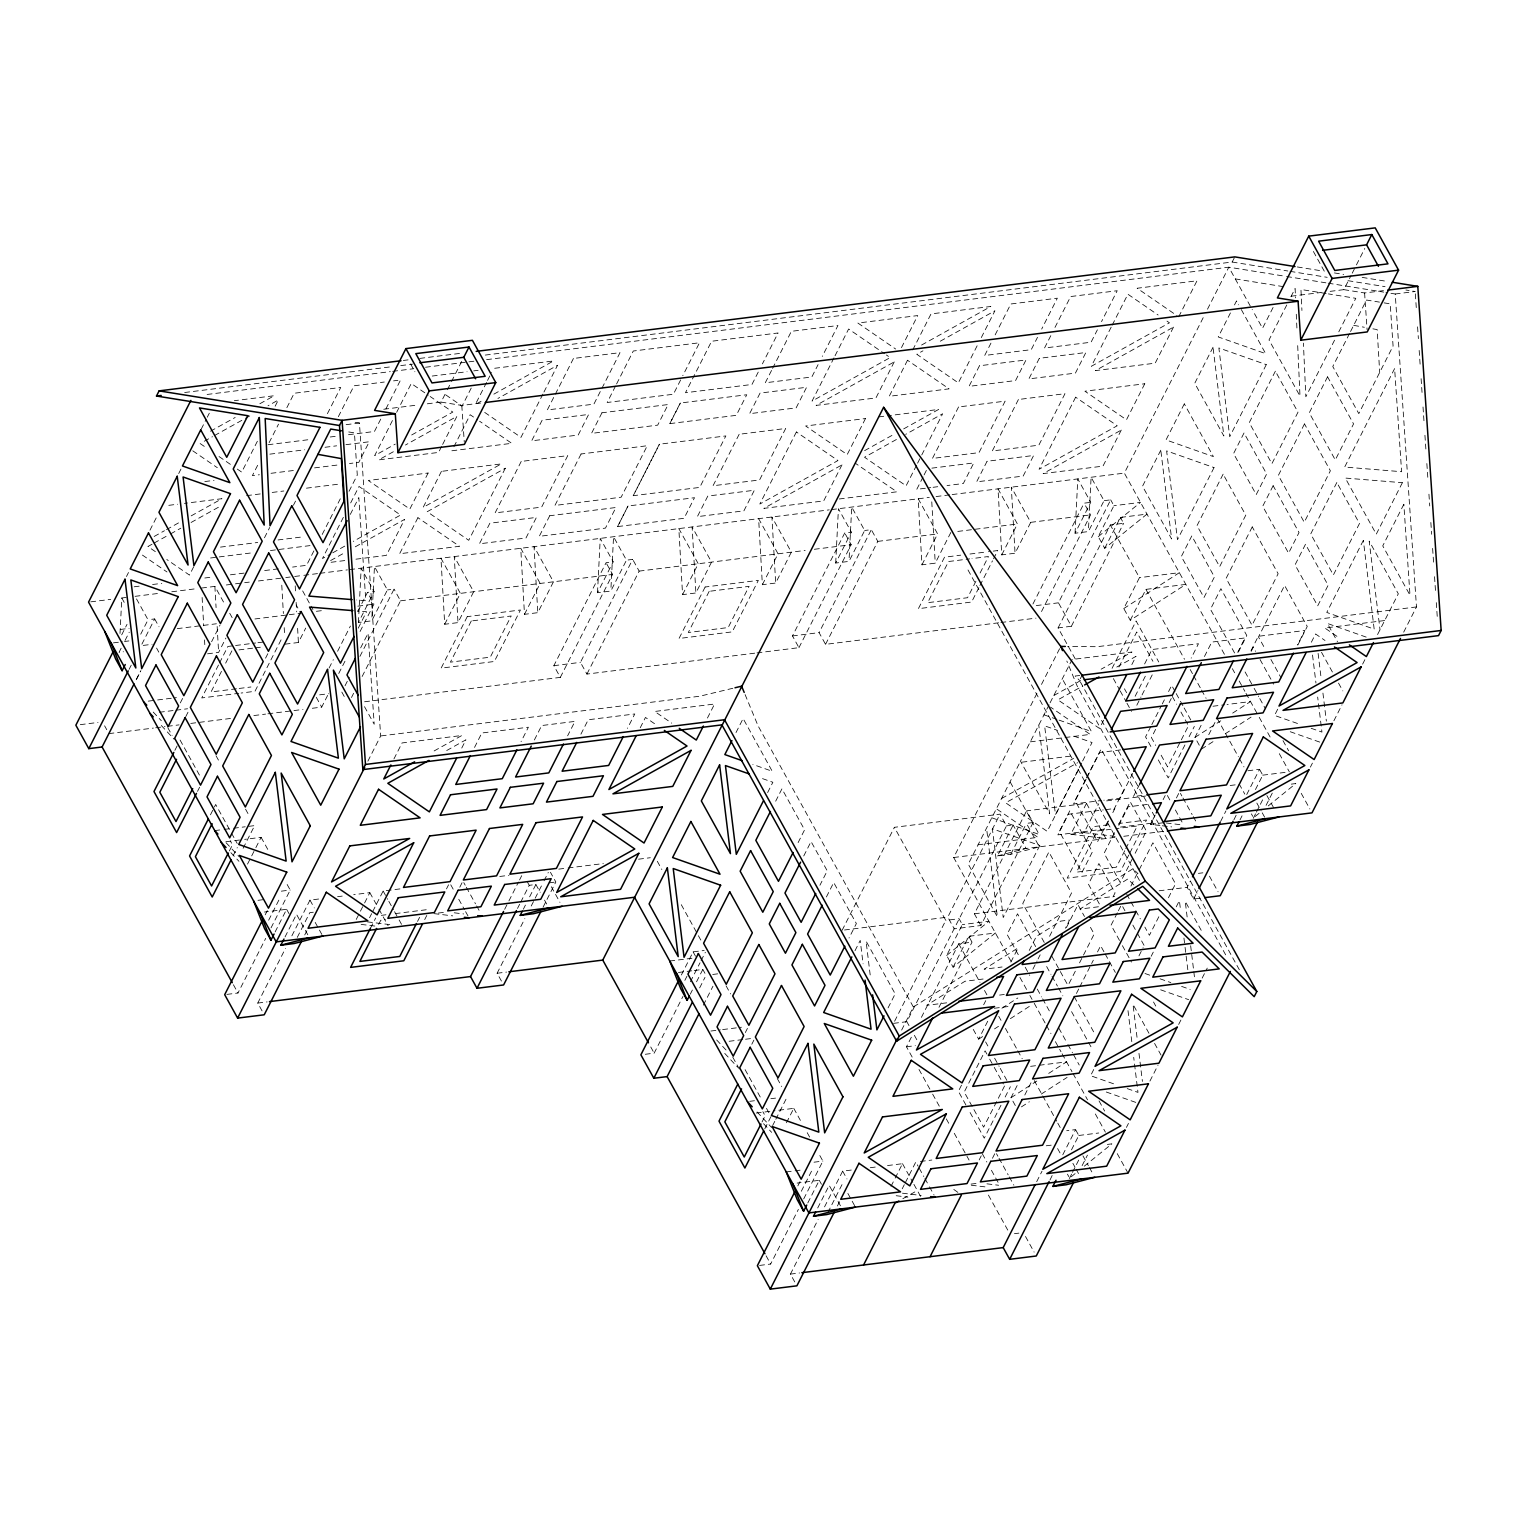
<?xml version="1.0" encoding="UTF-8"?>
<svg xmlns="http://www.w3.org/2000/svg" width="1517" height="1517" viewBox="0 0 1517 1517"><rect width="100%" height="100%" fill="white"/><g stroke="black" fill="none" stroke-linecap="round" stroke-linejoin="round"><path stroke-width="0.75" stroke-dasharray="5 3.75" d="M120.014 633.423L121.796 597.982L126.233 597.433M358.429 622.501L361.16 568.173L374.111 591.611L358.429 622.501L371.741 620.832L387.404 589.942L374.471 566.524L371.741 620.832M597.508 592.711L600.239 538.402L613.19 561.821L597.508 592.711L610.82 591.061L626.483 560.171L613.551 536.734L610.82 591.061M835.696 563.054L838.427 508.726L851.359 532.164L835.696 563.054L848.989 561.385L864.671 530.495L851.72 507.076L848.989 561.385M1075.06 533.226L1077.791 478.917L1090.742 502.336L1075.06 533.226L1088.372 531.576L1104.035 500.686L1091.102 477.248L1088.372 531.576M126.461 576.517L128.49 572.516M149.974 530.173L157.085 516.159M178.703 473.551L181.737 467.539M201.192 429.216L206.274 419.204M207.279 417.213L209.308 413.193M121.682 634.865L127.011 624.359M121.151 648.195L119.066 652.31L123.503 651.76M125.058 640.458L129.229 632.229M140.721 634.182L148.04 619.77L136.17 598.286M129.097 669.376L131.239 665.167M141.896 644.156L154.677 618.936L148.04 619.77M136.208 679.749L140.474 671.348M136.644 678.99L140.891 670.571M193.645 566.846L189.473 575.095L166.794 559.508M257.378 441.238L241.715 472.128L234.149 466.933M275.146 406.234L278.275 400.052L267.997 405.779M257.625 465.321L252.391 475.617L259.369 474.745M269.116 442.68L278.521 424.134M286.865 407.675L294.184 393.244L340.737 387.461L326.098 416.284M180.314 702.921L183.443 696.739M211.603 641.729L219.946 625.251M264.47 537.777L269.685 527.48M185.738 716.707L188.867 710.525M207.545 653.808L218.619 652.424L225.938 638.012M293.426 505.237L295.531 501.122M338.348 416.682L354.03 385.792L384.275 382.037M174.872 750.346L178.001 744.183M218.486 664.996L201.761 697.934L238.776 693.326M219.529 662.929L227.891 646.451L255.633 642.999M221.482 671.367L211.034 691.961L236.842 688.737M225.654 663.138L231.93 650.774M313.867 550.918L306.548 565.329L292.591 567.074M322.211 534.439L341.022 497.367M380.729 419.128L374.452 431.473L346.521 434.962M385.944 408.832L400.564 380.009L393.586 380.862M349.043 491.299L357.291 475.049L354.428 432.876L345.8 431.492M197.513 791.362L199.599 787.247M265.551 658.169L268.68 651.988M281.081 639.833L254.97 691.316L241.089 693.041M343.354 517.335L322.457 558.521L330.687 553.952M350.674 502.923L359.017 486.445L400.583 515.04L353.29 541.36M392.448 420.55L374.699 455.574L395.254 444.121M396.639 412.321L411.259 383.498L428.268 395.178M350.313 514.377L358.827 497.633L365.825 600.732L356.704 599.973M210.465 814.8L215.679 804.503L230.413 831.145M285.12 644.156L298.413 642.487L305.732 628.076M427.32 403.806L441.068 402.1L446.301 391.803M447.344 389.736L450.473 383.573M451.516 381.507L461.964 360.913M229.351 850.961L232.48 844.798L230.337 840.892M233.106 855.797L237.297 847.567M329.075 668.087L333.342 659.667M337.608 651.267L350.408 626.047M357.86 611.351L367.455 592.426L374.111 591.611M441.618 446.415L438.565 452.426L378.738 459.879L395.178 450.72M442.642 444.424L456.864 416.398L405.456 445.012M471.218 388.087L462.078 406.101L443.192 393.112M243.137 848.268L254.628 825.608L247.593 826.5M358.221 628.19L366.564 611.73L357.443 610.991M312.35 708.268L321.699 707.112L328.089 694.502M338.746 673.491L346.217 658.776M360.079 631.47L373.922 604.145L367.455 592.426M453.905 446.775L470.156 414.729L477.703 419.925M486.559 382.417L475.371 404.432L483.601 399.862M487.564 380.426L491.622 372.405M247.518 864.102L250.646 857.92M251.689 855.872L254.837 849.691M255.88 847.624L261.095 837.327L244.673 839.375M360.648 647.873L368.043 633.329L374.206 724.235L363.985 705.727M345.023 685.779L349.289 677.378M359.946 656.368L394.06 589.127L387.404 589.942M351.489 697.498L353.613 693.288M362.146 676.487L400.526 600.827L394.06 589.127M265.191 914.827L267.333 910.617M268.661 920.212L280.152 897.571M226.905 994.393L237.979 993.009L265.703 938.378M271.031 927.873L290.221 890.043L285.746 881.946M542.915 394.098L520.976 437.351L481.306 410.064M543.958 392.031L557.535 365.275L497.917 398.459M275.127 931.931L286.618 909.29L264.47 912.039M367.891 761.174L380.672 735.954L359.434 423.015L352.494 421.897M285.025 936.956L296.517 914.315L308.368 935.799M444.709 624.264L460.372 593.375L440.954 558.237L444.709 624.264L458.001 622.615L473.664 591.725L454.266 556.587L458.001 622.615M262.062 1010.891L257.757 1003.078L285.461 948.447M291.871 935.837L309.98 900.112L321.49 898.671M297.275 937.373L309.809 912.646L316.465 911.831M304.727 934.946L306.87 930.736M393.927 758.955L402.062 742.951L461.889 735.48L431.056 752.66M615.542 386.02L607.179 402.498L673.377 394.249L681.74 377.771M616.585 383.953L633.291 351.015L699.489 342.766L682.783 375.704M356.248 919.435L359.377 913.253M360.42 911.186L363.568 905.004M364.611 902.956L369.826 892.66L353.726 894.67M369.541 917.766L371.646 913.651M372.689 911.584L383.137 891.01L401.474 888.715M524.484 614.328L540.166 583.438L520.748 548.301L524.484 614.328L537.795 612.678L553.458 581.788L534.041 546.632L537.795 612.678M370.451 928.271L375.685 917.975M461.756 748.052L465.928 739.803L445.372 751.256M378.662 924.346L380.767 920.231L385.451 919.643M474.537 747.426L481.837 732.995L528.39 727.212L521.071 741.623M617.571 526.589L628.019 505.995L694.521 497.709L684.072 518.302L617.571 526.589L628.057 505.995M633.234 495.699L659.364 444.216L725.847 435.929L699.735 487.412L633.234 495.699L659.478 444.197M669.812 423.622L680.261 403.029L746.743 394.761L736.295 415.336L669.812 423.622L680.45 403.01M417.516 921.445L419.602 917.33M424.684 919.586L426.789 915.472M364.611 701.764L560.323 677.378L553.857 665.679L606.079 562.712L613.19 561.821M446.491 888.905L448.577 884.771M560.323 677.378L612.565 574.431L606.079 562.712M534.382 739.955L541.683 725.543L574.943 721.409L567.623 735.821M459.784 887.236L462.913 881.055L465.207 885.188M754.689 653.182L586.927 674.079L580.442 662.36L632.684 559.394L626.483 560.171M586.927 674.079L639.15 571.113L632.684 559.394M758.235 372.101L751.977 384.465L685.475 392.732L711.606 341.249L778.088 332.981L762.425 363.871M580.916 734.171L588.236 719.76L634.77 713.957L627.469 728.369M771.546 370.451L765.27 382.796L811.823 376.993L818.08 364.649M772.589 368.384L791.381 331.313L837.934 325.529L822.271 356.4M504.649 909.328L507.835 903.032M508.916 900.927L518.492 882.022M519.572 879.917L521.696 875.707M517.506 908.436L519.648 904.227M520.71 902.141L529.243 885.321L526.001 879.462M682.574 594.645L698.256 563.755L678.839 528.599L682.574 594.645L695.886 592.976L711.549 562.086L692.131 526.949L695.886 592.976M523.346 909.214L525.432 905.08M529.623 896.85L535.88 884.487L529.243 885.321M501.444 981.063L497.121 973.25L524.844 918.619M531.234 906.009L542.972 882.894M544.034 880.808L548.301 872.389M543.048 907.223L555.829 882.003L550.443 872.256M640.25 727.743L645.465 717.446L654.908 723.95M833.99 357.841L812.05 401.095L890.176 357.595L886.402 354.997M835.033 355.774L848.629 329.018L884.506 353.689M762.368 584.709L778.05 553.819L758.633 518.662L762.368 584.709L775.68 583.04L791.343 552.15L771.925 517.013L775.68 583.04M707.453 718.034L714.564 704.021L654.718 711.473L671.728 723.154M901.477 347.621L917.728 315.574L857.882 323.045L895.656 349.024M912.741 349.953L931.021 313.924L990.866 306.472L920.971 345.383M736.01 732.559L743.121 718.546L772.229 771.262L752.849 764.435M757.002 652.879L798.947 647.664L792.481 635.945L844.722 532.979L851.359 532.164M798.947 647.664L851.189 544.698L844.722 532.979M998.584 622.804L825.551 644.346L819.085 632.627L871.308 529.68L864.671 530.495M825.551 644.346L877.793 541.379L871.308 529.68M916.552 465.226L906.104 485.819L864.538 457.243L897.438 438.925M917.595 463.178L920.724 456.996M921.767 454.929L942.664 413.762L905.668 434.355M977.138 345.8L958.346 382.872L916.78 354.276L922.943 350.844M981.328 337.551L994.905 310.795L937.335 342.842M923.057 476.964L916.78 489.327L930.755 487.583M924.1 474.897L927.228 468.734M990.961 343.107L984.704 355.471L1031.238 349.668L1037.514 337.305M995.152 334.878L1010.815 303.988L1057.349 298.185L1041.686 329.075M767.64 792.557L772.855 782.26L759.922 777.709M681.38 974.976L693.117 951.861L704.191 950.476M684.85 980.361L686.954 976.246M775.68 801.185L781.938 788.84L804.598 829.837L797.278 844.248M645.313 1054.277L654.168 1053.158L682.953 996.422M690.425 981.727L700.02 962.802M701.082 960.716L705.348 952.297M690.292 994.147L692.378 990.032M696.55 981.783L702.826 969.439L693.952 970.539M699.659 987.889L704.988 977.384M921.957 564.817L937.62 533.927L918.221 498.79L921.957 564.817L935.249 563.167L950.931 532.277M703.357 1005.145L712.952 986.24M1050.807 335.655L1044.53 348.019L1091.083 342.216L1097.36 329.853M1054.979 327.425L1070.661 296.536L1117.195 290.733L1101.532 321.623M803.745 855.967L811.064 841.556L827.239 870.834L819.92 885.264M745.34 1032.527L747.426 1028.412M975.905 581.258L967.562 597.717L927.664 602.685L948.561 561.518L969.666 558.882M980.096 573.009L988.458 556.53L972.018 558.578M978.901 587.629L971.601 602.04L918.392 608.677L944.522 557.194L960.697 555.165M979.944 585.562L992.478 560.854M993.54 558.806L997.712 550.557L988.458 551.714M1111.165 327.179L1091.33 366.299L1169.455 322.818L1165.663 320.201M1112.226 325.112L1127.889 294.222L1158.116 315.005M751.806 1044.246L753.892 1040.131M826.405 896.964L833.705 882.553L856.365 923.569L849.046 937.98M1001.751 554.881L1017.414 523.991L998.015 488.853L1001.751 554.881L1015.044 553.231L1030.726 522.341L1011.308 487.185L1015.044 553.231M842.144 930.281L894.385 827.315L1000.025 814.155L1006.492 825.874L906.844 1021.699L909.005 1025.606M762.027 1121.992L765.156 1115.829L762.88 1111.696M764.739 1128.895L770.996 1116.531M855 950.723L860.215 940.426L863.078 963.788M1032.925 604.031L1084.086 503.17L1090.742 502.336M1178.709 316.825L1196.989 280.797L1137.143 288.249L1176.813 315.536M772.665 1125.481L774.77 1121.366M775.813 1119.299L787.304 1096.639M1041.515 611.541L1090.552 514.889L1084.086 503.17M786.451 1122.77L793.77 1108.358L777.349 1110.406M1075.231 658.909L1058.089 627.905L1071.4 626.256L1058.449 602.818L1110.691 499.852L1104.035 500.686M1224.409 654.282L1124.344 473.114L1203.228 317.622M1207.494 309.203L1228.808 267.182L1284.292 276.113M485.307 355.073L1232.183 262.024L1234.8 256.885M1104.717 548.32L1120.399 517.43L1146.985 514.111L1104.717 548.32L1098.251 536.601L1113.914 505.711L1110.691 499.852M1058.089 627.905L1110.33 524.939L1123.623 523.289L1120.399 517.43M1011.005 961.266L953.681 857.503L1037.211 692.852M1041.496 684.414L1060.762 646.413M1071.4 626.256L1123.623 523.289M1230.439 312.919L1218.246 336.945L1265.652 353.632L1239.768 306.775M1234.497 304.917L1236.526 300.916L1238.687 304.822M797.866 1185.858L799.99 1181.648M888.071 1007.876L895.182 993.863L866.074 941.128L870.625 978.503M801.336 1191.243L812.828 1168.602M1049.081 704.817L1020.486 761.155L1049.612 813.87L1038.766 725.126M1050.086 702.807L1072.14 659.478L1131.985 652.026L1101.152 669.187M759.581 1265.425L770.655 1264.04L798.378 1209.409M803.707 1198.904L822.897 1161.093L818.403 1152.977M894.613 1021.244L945.793 920.383L894.385 827.315M1086.456 803.384L1070.793 834.274L1105.874 838.541L1086.456 803.384L1026.611 810.837L1033.096 822.555L980.854 925.522L954.25 928.84L947.784 917.121L1000.025 814.155M807.803 1202.962L819.294 1180.321L797.127 1183.07M901.629 1030.1L913.348 1006.985L1133.009 868.71L1137.978 873.64M1239.351 969.78L1079.478 680.337L1082.095 675.198M1273.085 307.477L1262.542 328.26L1253.459 311.8M817.701 1207.987L829.192 1185.346L842.125 1208.784M953.112 967.201L968.794 936.311L995.38 932.993L953.112 967.201L946.646 955.482L962.328 924.593L959.085 918.733L945.793 920.383M1033.096 822.555L1026.44 823.39L1039.392 846.827L1010.777 854.28L997.465 855.929L1013.147 825.039L1006.492 825.874M1130.26 620.263L1145.923 589.373L1185.82 584.405L1130.26 620.263L1123.775 608.545L1139.457 577.655L1110.33 524.939M794.737 1281.922L790.433 1274.109L818.137 1219.478M824.546 1206.868L842.656 1171.143L854.166 1169.702M912.172 1057.084L906.483 1046.787L911.831 1036.282M921.407 1017.357L958.725 943.821L972.018 942.152L968.794 936.311M980.854 925.522L974.388 913.803L1026.611 810.837M1286.757 304.993L1269.008 339.979L1299.993 396.051L1297.547 342.292M1290.929 296.763L1295.12 288.533L1295.537 297.882M827.865 1212.519L842.485 1183.696M1010.777 854.28L1026.44 823.39M837.403 1205.977L839.546 1201.767M938.985 1007.307L972.018 942.152M1112.075 668.333L1136.1 620.984L1158.741 661.981M1118.958 666.987L1136.726 631.982L1152.901 661.279M1081.583 763.108L1055.453 814.591L1044.625 725.828L1057.558 730.379M1082.626 761.041L1092.031 742.515L1070.471 734.93M1078.568 769.593L1047.223 831.373L1005.657 802.796L1077.62 762.729M1103.636 720.177L1099.446 728.407L1057.899 699.83L1082.569 686.101M1131.834 664.579L1136.024 656.349L1115.469 667.783M1085.432 779.966L1074.984 800.559L1097.644 841.556L1108.093 820.962M1086.475 777.899L1101.114 749.076L1123.756 790.073L1112.264 812.733M1086.115 779.264L1073.581 803.972L1101.494 800.502M1087.158 777.216L1099.692 752.489L1120.646 749.891M1144.614 663.953L1151.934 649.541L1198.468 643.739L1191.167 658.15M1135.133 696.284L1145.582 675.691M1330.125 291.359L1343.872 289.652L1351.192 275.222M1352.235 273.174L1355.364 266.992M1356.426 264.925L1364.769 248.466M891.01 1186.332L894.139 1180.169M895.182 1178.102L902.501 1163.691L886.383 1165.701M983.661 1004.766L985.766 1000.651M1136.802 705.234L1140.993 696.986M1142.036 694.938L1152.484 674.344M1010.872 962.1L1018.078 947.916L984.116 969.23L1002.073 966.993M902.217 1188.797L904.303 1184.682M905.365 1182.615L915.794 1162.041L918.088 1166.175M973.25 1029.379L978.655 1039.145L988.041 1020.6M1070.793 834.274L1084.086 832.624L1098.725 803.801M1334.543 340.206L1305.834 396.771L1303.406 343.126M1338.79 331.825L1355.8 298.318L1328.38 293.9M1029.228 950.457L1036.358 936.425L1060.743 921.103L1069.599 920.004L1065.427 928.252M961.513 1085.148L958.384 1091.33L967.372 1107.638M1349.504 333.569L1332.779 366.526L1358.796 413.61L1393.08 346.028L1390.217 303.855L1381.608 302.471M1350.547 331.521L1366.514 300.044L1379.446 302.111M1150.796 726.605L1145.563 736.902L1152.37 749.189M1151.839 724.538L1161.245 706.012M1162.287 703.945L1164.373 699.83M1168.564 691.581L1171.693 685.419L1175.087 691.562M1032.868 969.23L1037.04 961.001M1038.083 958.934L1040.169 954.819M1049.574 936.292L1071.514 893.039L1048.873 852.042L1022.761 903.525L1045.403 944.522M1108.624 820.83L1104.452 829.078L1057.899 834.862L1068.347 814.269L1103.257 809.926M1112.814 812.6L1114.9 808.485L1105.59 809.642M1132.649 773.461L1120.115 798.189L1103.826 800.217M1155.594 729.374L1151.422 737.603L1155.726 745.416M1169.171 702.599L1171.276 698.484M1066.508 927.418L1077.999 904.758L1084.465 916.477M1114.559 832.681L1104.111 853.275L1120.286 882.572L1132.82 857.863M1118.731 824.452L1130.222 801.791L1146.397 831.088L1133.863 855.797M1118.787 825.362L1128.193 806.816L1148.141 804.332M1139.684 784.175L1133.427 796.52L1144.501 795.136M1204.46 656.501L1211.78 642.089L1245.021 637.936L1237.701 652.348M1004.538 1086.001L983.642 1127.188L964.224 1092.05L985.121 1050.864L988.553 1057.065M1124.742 850.715L1116.398 867.174L1076.501 872.161L1097.398 830.975L1113.819 828.927M1125.785 848.648L1137.276 826.007L1116.171 828.623M1000.973 1105.248L984.268 1138.186L968.51 1109.667M1005.164 1097.019L1010.379 1086.722M1128.781 855.038L1120.418 871.498L1067.228 878.134L1093.359 826.651L1109.534 824.622M1129.824 852.971L1146.549 820.014L1118.787 823.484M1184.929 744.942L1168.223 777.899L1156.902 757.4M1189.119 736.712L1194.334 726.415M979.167 1159.936L981.252 1155.802M1015.309 1105.533L1011.005 1097.72L1017.262 1085.357M1069.087 983.471L1075.363 971.108M1079.535 962.878L1094.174 934.055L1088.77 924.289M1112.966 896.983L1115.071 892.868L1098.877 863.571L1088.429 884.164L1100.299 905.649M1155.177 815.027L1150.986 823.276L1119.963 827.144M1159.936 825.476L1150.588 824.338L1154.759 816.108M1163.122 799.63L1165.208 795.515M1199.283 745.226L1194.96 737.414L1201.236 725.069M1238.422 652.007L1246.784 635.528L1220.901 588.672L1210.452 609.265L1236.336 656.121M992.459 1158.267L995.588 1152.086L997.883 1156.219M1024.79 1095.027L1032.091 1080.597M1078.701 989.008L1074.529 997.238L1094.914 1034.158M1079.744 986.941L1093.321 960.185M1097.512 951.936L1100.64 945.755L1104.035 951.918M1117.346 912.817L1111.089 925.18L1121.272 943.631M1118.408 910.75L1121.537 904.587M1130.942 886.042L1138.243 871.63M1139.286 869.563L1152.882 842.807L1175.523 883.804L1168.204 898.216M1176.415 797.98L1179.543 791.798L1181.838 795.932M1251.013 650.698L1258.314 636.287L1304.867 630.484L1297.547 644.896M1208.746 734.721L1216.065 720.31M1251.165 651.362L1253.251 647.247L1255.526 651.343M1138.964 955.881L1143.135 947.651M1158.817 916.761L1149.412 935.287L1144.88 927.096M1297.85 645.009L1307.256 626.464L1284.596 585.467L1258.484 636.95L1265.273 649.257M1036.68 1181.705L1042.008 1171.2M1093.719 1069.523L1090.59 1075.705L1116.436 1084.807M1151.175 956.279L1153.261 952.145M1176.244 906.844L1179.392 900.662L1180.529 910.01M1200.288 898.197L1193.632 899.012L1187.166 887.312L1190.352 880.998M1220.635 821.399L1225.964 810.893M1311.371 642.222L1315.542 633.973L1325.005 640.477M1277.674 709.235L1274.545 715.417L1300.391 724.5M1049.973 1180.036L1052.305 1175.258M1062.772 1154.816L1075.572 1129.615L1066.698 1130.715M1193.632 899.012L1197.899 890.612M1233.928 819.749L1236.279 814.97M1246.727 794.529L1259.527 769.309L1246.216 770.977M1071.476 1149.886L1078.796 1135.474L1075.572 1129.615M1239.977 819.938L1242.063 815.824M1255.45 789.58L1262.751 775.168L1259.527 769.309M1069.314 1178.576L1071.685 1173.949M1072.462 1172.394L1079.763 1157.983M1253.27 818.289L1255.64 813.662M1256.417 812.107L1263.718 797.695M1082.114 1165.644L1087.442 1155.139M1266.069 805.356L1272.46 792.746M1126.429 1127.415L1128.458 1123.414M1149.924 1081.09L1158.059 1065.067M1178.652 1024.449L1181.705 1018.457M1202.166 978.124L1207.248 968.111M1310.385 767.128L1312.414 763.127M1333.879 720.784L1342.014 704.779M1362.607 664.162L1365.66 658.15M1377.55 634.561L1398.314 593.811L1369.187 541.076L1380.034 629.839M1403.68 632.153L1416.48 606.933L1395.223 293.995L1385.988 292.497M1098.251 536.601L1140.519 502.392L1113.914 505.711M946.646 955.482L988.913 921.274L962.328 924.593M1259.072 813.321L1253.554 817.777L1251.392 813.87M1268.269 805.887L1295.821 783.568L1289.185 784.403M1075.117 1173.608L1069.599 1178.064L1067.437 1174.158M1084.295 1166.175L1111.866 1143.875L1105.21 1144.69M1123.775 608.545L1179.354 572.686L1139.457 577.655M1194.96 737.414L1220.768 720.784M1232.676 713.085L1250.52 701.556L1227.063 704.495M1201.426 749.133L1213.335 741.453M1225.243 733.773L1251.051 717.124M1001.941 1008.217L1017.812 997.977M978.655 1039.145L982.618 1036.585M994.526 1028.905L998.489 1026.326M1010.398 1018.647L1032.224 1004.557M1011.005 1097.72L1036.794 1081.071M1048.702 1073.391L1066.565 1061.862L1026.668 1066.83M1021.434 1106.879L1029.379 1101.759M1041.288 1094.06L1067.096 1077.411M902.862 1198.714L916.761 1190.845M210.503 431.207L235.173 417.478M259.843 403.75L274.236 395.728L234.339 400.697M204.264 441.257L212.475 436.687M214.542 435.531L243.327 419.507M245.375 418.37L251.538 414.937M154.146 536.468L164.424 530.741M166.491 529.604L180.883 521.583M191.161 515.875L221.994 498.695L184.448 503.379M152.022 544.224L147.907 546.518L155.474 551.714M154.07 543.067L168.463 535.065M170.53 533.927L180.807 528.2M191.085 522.474L219.87 506.45M411.695 434.962L452.825 412.074L430.145 396.487M493.878 394.136L553.496 360.951L493.67 368.403M332.735 552.814L345.08 545.93M330.611 560.55L345.004 552.548M355.281 546.822L404.622 519.364L386.342 555.393L354.106 559.413M864.614 450.644L893.399 434.62M903.677 428.894L938.625 409.438L887.654 415.791M1053.86 695.507L1080.578 680.64M1001.618 798.473L1073.581 758.424M997.465 855.929L1026.08 848.477L1013.147 825.039M732.806 688.282L699.849 696.208L380.672 735.954M403.37 360.458L408.073 359.87M419.811 358.41L459.746 353.423M184.676 392.505L391.367 366.773M400.753 365.597L412.51 364.137M207.108 394.458L390.305 371.627M392.656 371.343L413.8 368.707M425.537 367.247L474.859 361.103M486.616 359.643L1228.808 267.182L1252.321 309.752M432.25 376.045L467.065 371.722M473.721 370.888L478.139 370.338M383.744 409.249L418.142 404.963M1291.138 296.213L1320.947 292.497M441.068 402.1L461.794 405.437L480.586 403.086M1343.872 289.652L1364.598 292.971L1385.419 290.392M346.141 424.665L359.434 423.015M1395.223 293.995L1415.171 291.511L1405.918 290.012M268.073 444.728L309.961 439.513M330.232 436.991L337.21 436.119M269.817 454.152L304.727 449.809M325.017 447.287L336.641 445.827M345.952 444.671L369.238 441.769L358.789 462.363L349.479 463.538M204.833 481.553L214.03 480.396M271.012 473.304L296.611 470.118M314.569 467.881L340.168 464.695M451.876 450.777L511.722 443.324L479.6 421.233M168.804 505.332L177.679 504.213M246.607 495.642L260.564 493.897M272.207 492.437L283.831 490.996M306.453 488.171L339.031 484.113M878.779 416.891L885.435 416.056M220.477 547.106L257.719 542.479M278.009 539.957L303.609 536.771M210.598 557.991L252.505 552.776M270.443 550.538L310.018 545.608M931.893 468.146L973.781 462.932L963.333 483.525L947.044 485.554M134.179 586.795L141.081 585.941M152.591 584.5L161.788 583.362M204.814 577.996L211.792 577.143M230.413 574.81L246.702 572.781M264.66 570.544L278.616 568.818M331.104 562.276L344.909 560.55M839.299 498.979L896.85 491.811L855.285 463.216M933.088 487.298L937.734 486.71M90.755 601.851L110.703 599.367M135.089 596.333L158.015 593.469M171.781 591.763L197.001 588.615M201.59 588.046L214.883 586.396L225.161 604.999M226.355 584.974L233.22 584.102M235.514 583.817L242.398 582.964M244.692 582.68L249.281 582.111M258.44 580.973L281.385 578.11M285.803 577.56L290.24 577.01M294.677 576.46L301.561 575.607M303.836 575.322L317.603 573.597M319.897 573.312L347.412 569.88M349.706 569.596L829.249 509.864M831.544 509.579L929.295 497.405M936.103 496.552L949.851 494.845M952.145 494.561L1124.344 473.114M120.241 629.479L129.097 628.379M177.261 628.645L216.4 623.771M254.932 618.974L287.035 614.973M289.33 614.688L300.783 613.266L296.213 604.999M316.389 611.313L323.292 610.46M357.822 606.155L373.922 604.145M400.526 600.827L612.565 574.431M639.15 571.113L805.148 550.443M814.364 549.287L851.189 544.698M877.793 541.379L937.62 533.927M957.796 531.424L1017.414 523.991M1030.726 522.341L1090.552 514.889M113.415 642.867L122.27 641.748M124.489 641.482L128.926 640.933M143.243 645.408L152.117 644.308M257.947 642.715L264.887 641.843M969.951 554.027L986.145 551.998M238.965 649.902L253.036 648.138M255.387 647.854L262.441 646.982M239.193 688.453L250.931 686.992M148.249 701.138L155.284 700.247M157.635 699.963L176.408 697.63M159.418 712.269L173.488 710.506M175.839 710.221L187.577 708.761M80.287 724.652L98.017 722.452M319.651 694.843L328.525 693.743M553.857 665.679L580.442 662.36M792.481 635.945L819.085 632.627M1036.282 605.586L1058.449 602.818M108.921 733.621L153.35 728.084M155.682 727.8L165.031 726.624M167.382 726.34L179.063 724.879M190.763 723.419L230.508 718.47M253.889 715.55L265.57 714.109M267.921 713.805L302.983 709.444M1000.917 622.501L1035.978 618.14M1416.48 606.933L1097.303 646.697L1067.627 646.47M1384.661 620.548L1324.815 628L1339.928 638.392M1079.782 675.482L1075.155 676.051L1079.478 680.337M214.731 830.595L221.766 829.704M224.118 829.42L231.153 828.547M233.504 828.244L245.242 826.784M1212.974 706.239L1224.712 704.779M225.9 841.726L242.322 839.678M1030.346 741.851L1090.192 734.399L1050.523 707.112M1070.357 756.149L1019.898 762.444L968.263 864.121L997.371 916.837L986.543 828.073M281.347 891.162L290.221 890.043M257.985 900.321L264.641 899.505M1262.751 775.168L1287.137 772.134M337.608 896.68L342.216 896.092M499.757 876.466L508.953 875.328M558.749 869.127L565.803 868.255M568.135 867.952L603.349 863.571M638.581 859.191L650.319 857.712M1106.633 800.881L1145.619 796.027M1230.192 785.484L1239.389 784.346L1244.793 794.112M549.192 882.837L555.829 882.003M381.355 915.339L385.963 914.77M395.216 913.613L429.918 909.29M978.105 844.798L1037.95 837.346L996.404 808.77M438.394 913.063L445.031 912.229M1150.588 824.338L1163.88 822.688M953.681 857.503L1116.967 837.156M1123.756 836.303L1165.037 831.164M1198.411 873.375L1202.848 872.825M257.757 1003.078L267.106 1001.903M497.121 973.25L506.526 972.094M844.495 929.997L947.784 917.121M974.388 913.803L1114.673 896.338M1159.102 890.801L1187.166 887.312M1098.46 906.768L1079.895 909.081L1127.776 879.007L1134.488 885.587M669.755 961.038L691.923 958.27M678.44 972.473L691.733 970.804M712.706 974.464L719.361 973.63M983.13 979.015L964.964 981.271L926.64 1005.335L947.291 1002.756M710.923 1031.029L720.31 1029.853M722.661 1029.569L741.434 1027.237M999.589 995.076L1004.273 994.488M729.127 1041.288L743.216 1039.524M745.549 1039.24L752.603 1038.368M994.318 1008.255L1010.739 1006.207M893.551 1023.349L906.844 1021.699M906.483 1046.787L915.358 1045.668M749.758 1101.323L754.442 1100.735M770.864 1098.687L775.566 1098.118M756.225 1113.042L774.997 1110.709M814.022 1162.193L822.897 1161.093M786.223 1171.92L792.879 1171.086M795.098 1170.802L801.753 1169.986M1078.796 1135.474L1098.744 1132.99M870.284 1167.711L877.186 1166.838M920.383 1161.453L931.855 1160.031M1046.237 1145.79L1053.139 1144.918M971.051 1184.094L977.707 1183.26M1014.456 1233.681L1018.893 1233.131M790.433 1274.109L799.573 1272.972M1166.213 822.972L1182.596 824.964M1162.269 825.76L1171.636 826.898M1084.086 832.624L1116.834 836.607M454.266 912.798L463.614 913.936M433.957 913.613L452.673 915.87M367.455 921.881L393.187 925.01M361.179 924.403L375.211 926.11M986.941 1183.829L998.641 1185.251M971.297 1185.213L987.681 1187.185M902.463 1193.196L921.179 1195.472M896.187 1195.718L907.887 1197.141M1297.338 266.954L1322.824 271.05M1334.41 272.927L1343.664 274.425M1362.19 277.402L1387.676 281.498M1232.183 262.024L1287.781 270.993M1290.095 271.353L1327.166 277.327M1348.006 280.683L1385.059 286.656M1286.606 276.492L1325.896 282.826M1328.209 283.186L1383.675 292.117M1235.293 278.9L1283.629 286.694M1326.105 293.521L1300.96 289.482L1301.927 310.473M1353.676 325.34L1364.352 327.274M1372.904 328.829L1377.171 329.587L1379.693 372.442M1366.191 637.102L1327.394 623.449L1337.482 641.71M1311.162 728.293L1321.952 732.085L1317.666 697.062M1290.246 731.725L1320.416 742.344M1043.999 714.829L1056.932 719.361M1059.075 720.12L1091.406 731.497L1062.279 678.782M991.758 817.777L1039.164 834.464L1010.038 781.748M1144.975 973.497L1151.441 975.772M1160.05 978.806L1170.821 982.599M1181.61 986.391L1190.219 989.425M1160.676 989.824L1188.683 999.665M1127.207 1088.599L1137.978 1092.392L1133.711 1057.349M1106.291 1092.012L1136.461 1102.631M200.149 443.552L205.819 447.439M219.036 456.541L232.253 465.643M192.773 450.814L217.329 467.71M142.427 555.089L166.984 571.966M953.795 1189.442L959.502 1193.557M716.65 1039.96L726.34 1050.333M724.747 1053.405L737.66 1067.228M757.097 1111.98L771.622 1127.529M763.563 1123.699L771.641 1132.346M153.236 712.08L161.314 720.727M161.333 725.524L174.246 739.348M226.033 842.675L238.965 856.498M230.887 852.668L238.965 861.315M1313.4 251.481L1325.251 272.946M1321.516 652.31L1332.95 672.998M1338.525 683.105L1342.829 690.899M1270.943 659.497L1281.125 677.947M1260.058 659.554L1273.635 684.148M1245.078 671.936L1253.004 686.291M1254.142 688.339L1258.655 696.55M1259.793 698.597L1265.462 708.837M1283.003 740.618L1288.597 750.744M1232.373 668.675L1234.629 672.789M1239.18 681.019L1244.85 691.297M1245.988 693.345L1257.005 713.274M1259.224 717.313L1271.511 739.538M1279.305 753.684L1289.355 771.85M1301.226 793.334L1309.854 808.959M1266.885 795.534L1274.451 809.187M1145.923 589.373L1184.512 659.269M1190.2 669.547L1192.476 673.643M1193.595 675.71L1200.421 688.035M1201.559 690.083L1206.091 698.313M1217.108 718.243L1238.384 756.774M1239.503 758.803L1243.978 766.919M1256.834 803.043L1261.139 810.855M1262.22 812.809L1265.462 818.668M1176.225 693.61L1183.013 705.917M1184.151 707.965L1192.078 722.32M1172.319 696.417L1176.623 704.229M1180.947 712.042L1184.17 717.901M1185.251 719.854L1188.494 725.714L1167.597 766.9L1160.05 753.228M1124.457 688.794L1126.619 692.7M1182.976 797.999L1192.115 814.534M1193.253 816.601L1196.685 822.802M1113.383 678.611L1119.034 688.851M1120.172 690.918L1125.842 701.157M1126.96 703.205L1131.492 711.416M1167.388 795.515L1170.821 801.716M1175.391 809.983L1183.374 824.471M1209.447 876.181L1218.075 891.806M1225.66 954.838L1077.203 686.063L1066.83 661.033M1201.217 930.319L1185.232 901.382L1187.223 917.728M967.998 569.956L1139.476 880.429M1126.752 894.29L1134.678 908.626M1135.816 910.693L1140.348 918.885M1122.675 906.635L1124.931 910.731M1132.858 925.086L1136.252 931.229M1137.39 933.277L1144.178 945.584M1122.409 945.679L1131.473 962.081M1153.527 1001.997L1155.764 1006.055M1105.172 953.965L1115.355 972.416M1148.976 1033.286L1132.99 1004.349L1137.276 1039.373M1154.57 1043.393L1161.036 1055.111M1051.869 956.241L1066.963 983.585M1035.656 946.627L1017.528 913.822L1007.079 934.415L1019.538 956.962M1046.654 966.538L1050.959 974.35M1052.039 976.303L1057.425 986.069M1058.506 988.022L1062.829 995.835M1071.571 1011.649L1087.424 1040.34M1088.542 1042.388L1091.956 1048.55M1025.208 967.22L1029.74 975.412M1037.287 989.084L1041.591 996.897M1042.672 998.85L1050.219 1012.522M1058.847 1028.128L1066.773 1042.482M1067.911 1044.53L1072.443 1052.741M1073.581 1054.789L1079.232 1065.029M1099.048 1100.906L1104.641 1111.051M1019.936 977.422L1027.749 991.568M1029.891 995.474L1032.053 999.381M1034.215 1003.287L1045.365 1023.482M1046.483 1025.511L1050.959 1033.589M1055.415 1041.667L1060.99 1051.755M1062.109 1053.784L1071.969 1071.628M1073.031 1073.581L1087.537 1099.844M1095.35 1113.971L1105.4 1132.156M1117.252 1153.641L1128.041 1173.153M1082.929 1155.821L1088.334 1165.587M1089.415 1167.54L1092.638 1173.399M958.725 943.821L980.001 982.352M984.495 990.449L987.851 996.536M998.774 1016.333L1001.011 1020.372M1005.468 1028.45L1016.637 1048.645M1017.755 1050.674L1022.211 1058.752M1034.272 1080.578L1056.666 1121.12M1057.785 1123.149L1062.26 1131.265M1072.879 1163.33L1075.022 1167.237M1076.103 1169.19L1079.346 1175.049M1057.596 1148.54L1060.838 1154.399M985.614 1041.895L987.87 1045.972M994.621 1058.183L999.134 1066.337M1000.253 1068.385L1008.122 1082.645M989.691 1059.131L993.104 1065.332M994.261 1067.399L1003.382 1083.934M999.02 1158.286L1008.16 1174.841M1009.298 1176.908L1013.868 1185.175M913.348 1006.985L758.045 725.809L745.075 694.521M982.295 1153.754L986.865 1162.022M991.435 1170.29L999.419 1184.758M914.391 1035.352L917.633 1041.212M1025.492 1236.469L1034.12 1252.094M918.999 1069.447L931.514 1092.088M932.652 1094.155L939.478 1106.519M946.305 1118.882L949.718 1125.064M954.269 1133.294L969.06 1160.069M988.42 1195.093L1007.762 1230.116M919.226 1168.242L923.796 1176.509M924.934 1178.576L928.366 1184.777M929.504 1186.844L934.074 1195.112M902.501 1163.691L912.779 1182.293M913.917 1184.36L921.919 1198.828M410.576 363.928L414.9 371.741M842.656 1171.143L846.979 1178.956M847.87 1193.443L851.113 1199.302M852.194 1201.255L855.417 1207.115M657.297 861.277L661.867 869.544M681.285 904.701L697.27 933.657M698.408 935.724L701.84 941.924M726.074 985.803L730.549 993.919M777.254 1078.473L781.729 1086.551M793.77 1108.358L801.602 1122.561M807.215 1132.687L811.69 1140.803M693.117 951.861L696.341 957.72M702.826 969.439L704.969 973.345M819.294 1180.321L821.456 1184.227M745.112 1069.675L762.008 1100.223M766.502 1108.377L769.877 1114.502M732.806 1057.235L739.272 1068.954M650.755 1046.958L654.168 1053.158M766.104 1255.811L770.655 1264.04M551.335 886.743L559.963 902.368M535.88 884.487L540.204 892.299M544.508 900.112L546.67 904.018M302.66 590.928L312.938 609.531M466.345 887.255L475.485 903.81M476.622 905.877L480.055 912.077M450.758 884.79L454.19 890.991M458.76 899.259L464.467 909.593M465.605 911.66L469.037 917.861M341.818 692.074L345.061 697.934M316.295 697.346L321.699 707.112M229.731 613.266L233.163 619.467M383.137 891.01L387.707 899.278M388.845 901.345L393.415 909.612M394.553 911.679L397.985 917.88M399.123 919.947L402.536 926.147M369.826 892.66L377.828 907.128M378.966 909.195L388.105 925.73M154.677 618.936L159.001 626.749M309.98 900.112L314.303 907.924M315.195 922.412L322.761 936.084M156.573 648.081L158.811 652.139M216.021 755.731L219.434 761.894M245.545 809.168L248.959 815.331M261.095 837.327L268.945 851.53M121.796 597.982L125.02 603.842M286.618 909.29L289.861 915.149M180.087 740.068L200.472 776.969M231.532 833.193L237.202 843.452M167.78 727.629L172.085 735.442M104.597 725.809L106.759 729.715M233.409 984.742L237.979 993.009M1318.102 653.391L1321.231 679.085M1322.938 693.098L1326.37 721.125M1312.527 655.022L1315.96 683.048M1190.655 945.755L1194.638 978.465M1183.943 938.037L1184.796 945.053M1185.08 947.385L1188.228 973.08M1138.983 1053.386L1142.415 1081.412M1128.003 1010.644L1132.004 1043.336M1415.342 293.862L1416.461 310.359M1417.58 326.857L1418.376 338.632M1419.172 350.427L1420.291 366.924M1421.107 378.7L1422.225 395.216M1423.022 406.992L1424.141 423.49M1424.937 435.284L1426.056 451.782M1426.852 463.557L1427.819 477.703M1428.938 494.201L1429.735 505.976M1430.853 522.493L1431.65 534.268M1432.617 548.414L1433.584 562.56M1434.532 576.688L1435.499 590.834M1436.296 602.628L1437.414 619.126M1364.598 292.971L1367.082 329.644M461.794 405.437L464.278 442.092M931.779 501.843L935.249 563.167M295.208 585.884L295.606 592.957M296.137 602.401L296.687 611.825M297.616 628.341L298.413 642.487M281.783 585.183L283.376 613.494M284.191 627.64L284.589 634.713M214.883 586.396L216.078 607.615M217.159 626.483L218.619 652.424M202.121 597.489L203.714 625.781M204.53 639.946L204.795 644.649M1296.276 314.247L1297.016 330.611M428.135 473.02L409.837 509.067L368.29 480.472L428.135 473.02M417.915 517.695L399.635 553.743L459.48 546.291L417.915 517.695M441.428 471.37L423.148 507.399L501.274 463.918L441.428 471.37M505.313 468.241L468.734 540.299L427.187 511.722L505.313 468.241M489.877 523.213L479.429 543.807L525.982 538.004L536.411 517.411L489.877 523.213M521.222 461.433L495.092 512.917L541.645 507.114L567.756 455.631L521.222 461.433M542.119 420.247L531.671 440.84L578.205 435.038L588.653 414.444L542.119 420.247M573.445 358.467L547.334 409.95L593.887 404.148L619.998 352.665L573.445 358.467M467.255 616.642L441.144 668.125L494.333 661.488L520.445 610.005L467.255 616.642M471.294 620.965L450.397 662.152L490.294 657.164L511.191 615.997L471.294 620.965M549.723 515.742L539.275 536.335L605.473 528.106L615.921 507.512L549.723 515.742M581.068 453.981L554.938 505.445L621.136 497.216L647.266 445.733L581.068 453.981M601.946 412.795L591.516 433.388L657.695 425.139L668.144 404.546L601.946 412.795M707.813 496.059L697.365 516.652L743.899 510.85L754.347 490.256L707.813 496.059M739.158 434.279L713.028 485.762L759.581 479.96L785.692 428.477L739.158 434.279M760.055 393.093L749.607 413.686L796.141 407.883L806.589 387.29L760.055 393.093M705.14 587.003L679.028 638.486L732.218 631.868L758.329 580.385L705.14 587.003M709.179 591.327L688.282 632.513L728.179 627.545L749.076 586.358L709.179 591.327M796.387 431.966L759.827 504.042L837.953 460.561L796.387 431.966M841.973 464.885L823.693 500.913L763.847 508.366L841.973 464.885M865.486 418.54L847.207 454.588L805.641 425.993L865.486 418.54M894.215 361.918L875.935 397.947L816.089 405.399L894.215 361.918M907.507 360.25L889.227 396.297L949.073 388.845L907.507 360.25M958.573 406.954L932.462 458.437L978.996 452.635L1005.126 401.152L958.573 406.954M979.47 365.768L969.022 386.361L1015.575 380.558L1026.023 359.965L979.47 365.768M987.074 461.263L976.626 481.856L1023.179 476.073L1033.627 455.479L987.074 461.263M1018.419 399.502L992.308 450.966L1038.842 445.183L1064.972 393.699L1018.419 399.502M1039.316 358.315L1028.867 378.909L1075.42 373.106L1085.869 352.513L1039.316 358.315M1075.648 397.189L1039.088 469.265L1117.214 425.765L1075.648 397.189M1121.253 430.088L1102.973 466.136L1043.127 473.588L1121.253 430.088M1144.766 383.763L1126.467 419.792L1084.92 391.215L1144.766 383.763M1173.494 327.122L1155.196 363.17L1095.369 370.622L1173.494 327.122M1160.789 450.208L1142.51 486.236L1171.636 538.971L1160.789 450.208M1184.303 403.882L1166.023 439.911L1213.41 456.598L1184.303 403.882M1213.031 347.241L1194.751 383.289L1223.859 436.005L1213.031 347.241M1214.036 467.596L1177.476 539.673L1166.63 450.909L1214.036 467.596M1266.278 364.63L1229.718 436.706L1218.872 347.962L1266.278 364.63M1191.774 535.956L1181.326 556.53L1203.986 597.546L1214.434 576.953L1191.774 535.956M1223.119 474.176L1197.008 525.659L1219.649 566.656L1245.779 515.173L1223.119 474.176M1244.016 432.99L1233.568 453.583L1256.228 494.58L1266.657 473.987L1244.016 432.99M1275.361 371.21L1249.249 422.693L1271.891 463.69L1298.002 412.207L1275.361 371.21M1039.79 845.481L1003.23 917.538L992.383 828.794L1039.79 845.481M1069.769 810.855L1059.321 831.449L1081.962 872.446L1092.411 851.852L1069.769 810.855M1327.565 376.823L1309.266 412.852L1335.282 459.954L1353.562 423.907L1327.565 376.823M1252.246 526.892L1226.115 578.375L1252.018 625.232L1278.129 573.748L1252.246 526.892M1273.142 485.705L1262.694 506.299L1288.578 553.155L1299.026 532.562L1273.142 485.705M1304.487 423.926L1278.357 475.409L1304.241 522.265L1330.371 470.782L1304.487 423.926M1305.492 544.281L1295.044 564.874L1317.685 605.871L1328.133 585.278L1305.492 544.281M1336.837 482.501L1310.707 533.984L1333.367 574.981L1359.479 523.517L1336.837 482.501M1394.616 368.593L1344.669 467.065L1401.613 471.711L1394.616 368.593M1363.347 540.374L1326.768 612.451L1374.174 629.138L1363.347 540.374M1402.372 482.709L1376.279 534.155L1345.295 478.064L1402.372 482.709M1403.832 504.308L1382.745 545.873L1409.995 595.214L1403.832 504.308"/><path stroke-width="1.5" d="M395.292 413.724L374.585 410.386L405.911 348.607L472.413 340.32L495.775 382.606L464.43 444.386L397.947 452.673L395.292 413.724L342.102 420.342L339.486 425.5L156.498 396.032L159.114 390.874L401.019 360.743M190.895 400.412L88.555 602.135L276.208 941.886L634.523 897.249L808.883 1212.917L1128.041 1173.153L1230.382 971.43M113.168 651.665L75.85 725.221L88.801 748.639L102.094 746.99L134.065 683.958M104.73 631.413L115.652 659.004L122.119 670.704L125.247 664.541M88.801 748.639L128.243 670.893M173.829 752.413L153.976 791.533L176.617 832.549L196.47 793.41M176.541 759.296L159.816 792.253L176.01 821.531L192.716 788.593M347.128 520.672L308.88 596.086L352.153 599.613M208.379 818.915L189.568 855.967L212.209 896.983L231.02 859.911M397.947 452.673L429.273 390.893L405.911 348.607M212.133 823.731L195.409 856.688L211.584 885.966L228.309 853.028M475.636 378.776L463.766 357.31L469 347.014L415.81 353.632L431.985 382.929L485.175 376.292L469 347.014M354.049 636.419L340.472 663.176L309.506 607.084L352.873 610.63M355.376 658.264L346.957 674.894L358.315 695.45M263.067 919.018L224.687 994.678L237.619 1018.097L264.223 1014.797L301.542 941.242M360.477 726.833L344.226 758.86L333.399 670.097L359.282 716.972M253.567 900.87L264.489 928.461L270.955 940.18L274.084 933.998M648.461 1042.824L602.761 960.09L883.615 407.315L1082.095 675.198L1256.816 991.511L1254.199 996.669L1142.718 886.288L896.623 1041.212L721.902 724.879L362.847 769.612L365.464 764.454L342.102 420.342L159.114 390.874M237.619 1018.097L364.687 767.469M322.761 936.084L294.146 943.536L280.835 945.205L283.982 939.023M390.874 764.966L383.763 778.98L414.615 761.818M370.451 928.271L350.598 967.391L403.806 960.773L422.598 923.701M456.522 758.348L429.368 811.879L387.802 783.303L428.932 760.415M376.576 928.461L359.87 961.418L399.767 956.45L416.473 923.493M470.346 755.656L455.726 784.479L502.279 778.695L516.899 749.853M531.234 746.136L515.571 777.026L548.813 772.893L563.433 744.051M576.744 742.401L562.105 771.224L608.658 765.44L623.278 736.598M540.905 911.433L503.606 984.969L477.002 988.288L470.535 976.569L503.568 911.433M477.002 988.288L516.444 910.541M562.124 906.275L533.51 913.727L520.217 915.377L522.303 911.262M636.059 735.973L608.905 789.523L687.03 746.023L664.351 730.435M703.395 726.036L696.284 740.049L679.275 728.35M731.934 740.561L724.842 754.575L742.078 760.643M763.449 800.805L736.295 854.336L725.448 765.573L749.151 773.917M679.256 979.186L640.876 1054.827L653.827 1078.246L667.12 1076.596L699.09 1013.565M770.446 811.481L755.826 840.323L778.468 881.32L793.107 852.497M669.755 961.038L680.678 988.61L687.144 1000.329L689.23 996.195M653.827 1078.246L692.188 1002.604M800.616 862.149L784.953 893.039L801.128 922.317L815.748 893.494M822.214 905.213L807.594 934.036L830.235 975.052L844.874 946.21M737.812 1084.086L719.001 1121.158L744.885 1168.014L763.696 1130.942M741.566 1088.903L724.842 1121.859L744.259 1156.997L760.984 1124.059M851.852 956.905L823.655 1012.503L871.061 1029.19L865.069 980.134M794.661 1192.153L757.362 1265.709L770.295 1289.128L796.899 1285.828L834.198 1212.273M884.013 1015.878L876.902 1029.891L872.616 994.849M786.223 1171.92L797.165 1199.492L803.631 1211.211L806.76 1205.029M770.295 1289.128L897.362 1038.5M896.623 1041.212L899.24 1036.054L1145.316 881.13L1256.816 991.511M1308.735 236.14L1277.39 297.92L1298.097 301.257L1300.752 340.225L1367.234 331.939L1398.579 270.159L1375.217 227.872L1308.735 236.14L1332.097 278.445L1300.752 340.225M855.417 1207.115L826.803 1214.567L813.51 1216.236L815.596 1212.121M932.69 1017.983L916.439 1050.011L994.564 1006.511L941.374 1013.147M1104.679 718.11L1126.619 674.875M1111.184 729.848L1120.589 711.321L1167.142 705.519L1156.694 726.112L1110.141 731.915M1140.443 672.183L1125.804 701.025L1172.357 695.222L1186.977 666.38M1378.441 266.328L1366.589 244.844L1371.804 234.547L1318.614 241.184L1334.789 270.462L1387.979 263.844L1371.804 234.547M863.571 1264.988L894.916 1203.209L898.879 1200.971M1024.146 960.489L1022.117 964.509L1048.702 961.19L1062.298 934.415M1133.711 771.413L1146.245 746.705L1122.959 749.607M1139.684 784.175L1159.538 745.037L1192.779 740.903L1166.668 792.386L1146.719 794.87M1201.331 662.682L1185.649 693.553L1218.909 689.42L1233.53 660.597M1078.72 926.584L1062.014 959.54L1115.204 952.904L1136.1 911.717L1089.832 917.482M930.054 1256.721L961.399 1194.941M1156.219 812.979L1161.434 802.683L1152.579 803.782M1246.822 658.928L1232.202 687.77L1278.736 681.967L1293.375 653.144M1073.581 1182.464L1036.263 1256L1009.677 1259.319L1003.192 1247.6L1035.182 1184.568M1192.495 876.807L1220.199 822.157M1306.156 652.519L1278.983 706.05L1357.108 662.569L1334.448 646.963M1009.677 1259.319L1049.119 1181.572M1198.961 888.507L1233.074 821.266M1094.8 1177.306L1066.186 1184.758L1052.893 1186.408L1056.022 1180.245M1278.755 816.999L1250.141 824.471L1236.848 826.12L1238.934 822.005M1257.536 822.157L1220.237 895.713L1204.707 897.647M1373.473 642.563L1366.381 656.577L1349.371 644.896M1400.475 638.448L1311.996 812.865L1167.332 830.88M1392.303 282.257L1417.788 286.353L1441.15 630.465L1438.533 635.623L1084.181 679.768M1084.617 684.944L1099.01 676.942M280.835 945.205L309.449 937.734M520.217 915.377L548.832 907.924M1236.848 826.12L1265.462 818.668M813.51 1216.236L842.125 1208.784M1052.893 1186.408L1081.507 1178.956M735.005 687.77L741.604 686.177L744.202 692.435M476.186 351.375L1234.8 256.885L1295.025 266.575M419.83 362.772L463.766 357.31M1322.634 250.324L1366.589 244.844M156.498 396.032L161.2 395.444M429.273 390.893L495.775 382.606M1332.097 278.445L1398.579 270.159M485.269 402.517L1298.097 301.257M1387.733 290.107L1417.788 286.353M365.464 764.454L724.519 719.741L899.24 1036.054M1082.095 675.198L1441.15 630.465M269.438 1001.618L470.535 976.569M508.859 971.79L602.761 960.09M1110.084 905.327L1149.545 900.396L1137.826 888.886M996.764 977.308L1003.59 976.455L993.142 997.048L958.744 1001.334M801.848 1272.687L1003.192 1247.6M1065.332 646.451L1060.762 646.413L1062.507 650.603M1194.296 826.367L1198.961 826.936M1180.984 828.035L1185.668 828.604M477.665 915.642L482.33 916.211M464.354 917.292L469.037 917.861M930.547 1196.61L935.212 1197.178M341.496 430.79L330.725 429.064L296.991 495.547L323.007 542.631L343.885 501.463L341.363 458.608L317.887 454.36M747.407 1101.626L752.242 1106.803M143.546 701.707L146.789 705.177M150.031 713.426L153.255 716.877M214.731 830.595L217.955 834.047M221.198 842.295L226.052 847.491M883.615 407.315L1145.316 881.13M667.12 1076.596L764.966 1253.744M102.094 746.99L232.272 982.675M792.708 1183.62L803.631 1211.211M676.222 972.738L687.144 1000.329M260.033 912.589L270.955 940.18M111.196 643.132L122.119 670.704M339.486 425.5L362.847 769.612M125.001 579.229L106.721 615.276L135.828 667.992L125.001 579.229M148.495 532.903L130.215 568.932L177.622 585.619L148.495 532.903M177.224 476.262L158.944 512.31L188.07 565.026L177.224 476.262M200.737 429.937L182.457 465.966L229.863 482.653L200.737 429.937M247.84 415.715L226.754 457.281L199.486 407.921L247.84 415.715M259.312 417.554L233.22 469L264.205 525.072L259.312 417.554M178.248 596.617L141.688 668.694L130.841 579.949L178.248 596.617M230.489 493.67L193.911 565.727L183.083 476.983L230.489 493.67M155.986 664.977L145.537 685.551L168.178 726.567L178.627 705.974L155.986 664.977M187.331 603.197L161.2 654.68L183.86 695.677L209.972 644.194L187.331 603.197M208.227 562.011L197.779 582.604L220.42 623.601L230.868 603.008L208.227 562.011M239.572 500.231L213.442 551.714L236.102 592.711L262.213 541.228L239.572 500.231M319.992 427.339L270.045 525.792L265.172 418.502L319.992 427.339M291.757 505.844L273.477 541.872L299.494 588.975L317.774 552.928L291.757 505.844M185.112 717.693L174.664 738.286L200.547 785.142L210.996 764.549L185.112 717.693M216.438 655.913L190.327 707.396L216.21 754.252L242.341 702.769L216.438 655.913M237.335 614.726L226.886 635.32L252.77 682.176L263.218 661.583L237.335 614.726M268.68 552.947L242.568 604.43L268.452 651.286L294.563 599.803L268.68 552.947M217.462 776.268L207.014 796.861L229.655 837.858L240.103 817.265L217.462 776.268M248.807 714.488L222.677 765.971L245.337 806.968L271.448 755.485L248.807 714.488M269.704 673.301L259.255 693.895L281.897 734.892L292.345 714.317L269.704 673.301M301.03 611.522L274.918 663.005L297.579 704.021L323.69 652.538L301.03 611.522M275.317 772.362L238.738 844.438L286.144 861.106L275.317 772.362M327.539 669.395L290.98 741.472L338.386 758.159L327.539 669.395M286.77 872.123L268.49 908.152L239.364 855.436L286.77 872.123M310.283 825.779L292.004 861.827L281.157 773.063L310.283 825.779M339.012 769.157L320.732 805.186L291.605 752.47L339.012 769.157M326.307 892.243L308.027 928.271L367.873 920.819L326.307 892.243M349.82 845.898L331.54 881.946L409.666 838.446L349.82 845.898M378.548 789.276L360.269 825.305L420.114 817.853L378.548 789.276M413.705 842.769L377.126 914.846L335.579 886.269L413.705 842.769M398.269 897.742L387.821 918.335L434.355 912.532L444.803 891.939L398.269 897.742M429.614 835.962L403.484 887.445L450.037 881.642L476.148 830.159L429.614 835.962M450.511 794.775L440.063 815.369L486.597 809.585L497.045 788.992L450.511 794.775M458.115 890.289L447.667 910.883L480.908 906.749L491.356 886.156L458.115 890.289M489.46 828.51L463.33 879.993L496.571 875.859L522.701 824.376L489.46 828.51M510.338 787.323L499.889 807.916L533.15 803.782L543.598 783.189L510.338 787.323M504.649 884.487L494.201 905.08L540.754 899.278L551.202 878.684L504.649 884.487M535.994 822.707L509.883 874.19L556.417 868.407L582.547 816.923L535.994 822.707M556.891 781.52L546.442 802.114L592.995 796.33L603.444 775.737L556.891 781.52M593.223 820.413L556.663 892.489L634.789 848.989L593.223 820.413M638.828 853.312L620.548 889.341L560.702 896.794L638.828 853.312M662.341 806.968L644.042 843.016L602.496 814.439L662.341 806.968M691.069 750.346L672.771 786.394L612.944 793.846L691.069 750.346M667.366 867.838L649.086 903.867L678.213 956.601L667.366 867.838M690.88 821.493L672.6 857.541L720.006 874.228L690.88 821.493M719.608 764.871L701.328 800.9L730.454 853.635L719.608 764.871M720.632 885.226L684.053 957.303L673.226 868.539L720.632 885.226M698.37 953.567L687.922 974.161L710.563 1015.176L721.011 994.583L698.37 953.567M729.715 891.787L703.585 943.271L726.245 984.286L752.356 932.803L729.715 891.787M750.593 850.62L740.144 871.194L762.804 912.21L773.253 891.617L750.593 850.62M727.477 1006.302L717.029 1026.876L733.223 1056.173L743.671 1035.58L727.477 1006.302M758.822 944.522L732.711 996.005L748.886 1025.283L774.997 973.8L758.822 944.522M779.719 903.336L769.271 923.929L785.446 953.207L795.894 932.614L779.719 903.336M750.138 1047.299L739.689 1067.892L762.33 1108.889L772.779 1088.296L750.138 1047.299M781.483 985.519L755.352 1037.002L778.012 1077.999L804.124 1026.516L781.483 985.519M802.36 944.332L791.931 964.926L814.572 1005.942L825.02 985.348L802.36 944.332M807.973 1043.393L771.413 1115.469L818.82 1132.137L807.973 1043.393M819.445 1143.154L801.166 1179.183L772.039 1126.467L819.445 1143.154M842.959 1096.81L824.66 1132.858L813.833 1044.094L842.959 1096.81M871.687 1040.188L853.388 1076.217L824.281 1023.501L871.687 1040.188M858.982 1163.274L840.702 1199.302L900.548 1191.85L858.982 1163.274M882.496 1116.929L864.197 1152.977L942.341 1109.477L882.496 1116.929M911.224 1060.307L892.944 1096.336L952.771 1088.884L911.224 1060.307M946.361 1113.8L909.802 1185.877L868.236 1157.3L946.361 1113.8M998.603 1010.834L962.043 1082.91L920.478 1054.334L998.603 1010.834M1016.883 974.805L1006.435 995.399L1033.039 992.08L1043.487 971.487L1016.883 974.805M930.945 1168.773L920.497 1189.366L967.031 1183.563L977.479 1162.97L930.945 1168.773M962.271 1106.993L936.16 1158.476L982.713 1152.673L1008.824 1101.19L962.271 1106.993M983.168 1065.806L972.719 1086.4L1019.272 1080.616L1029.721 1060.023L983.168 1065.806M1014.513 1004.026L988.401 1055.51L1034.935 1049.726L1061.066 998.243L1014.513 1004.026M1180.435 703.85L1169.986 724.443L1203.228 720.31L1213.676 699.716L1180.435 703.85M1056.78 969.837L1046.332 990.43L1099.522 983.793L1109.97 963.2L1056.78 969.837M990.791 1161.32L980.342 1181.914L1026.876 1176.111L1037.325 1155.518L990.791 1161.32M1022.117 1099.541L996.005 1151.024L1042.558 1145.221L1068.67 1093.738L1022.117 1099.541M1043.013 1058.354L1032.565 1078.947L1079.118 1073.145L1089.566 1052.551L1043.013 1058.354M1074.358 996.574L1048.247 1048.057L1094.781 1042.255L1120.911 990.791L1074.358 996.574M1174.746 801.033L1164.297 821.607L1210.831 815.824L1221.28 795.23L1174.746 801.033M1206.091 739.253L1179.961 790.736L1226.513 784.934L1252.625 733.451L1206.091 739.253M1226.969 698.067L1216.52 718.66L1263.073 712.857L1273.522 692.264L1226.969 698.067M1123.282 961.55L1112.833 982.144L1139.419 978.825L1149.867 958.232L1123.282 961.55M1149.393 910.067L1128.496 951.254L1155.101 947.935L1169.342 919.852L1158.267 908.967L1149.393 910.067M1079.364 1097.246L1042.786 1169.304L1120.911 1125.823L1079.364 1097.246M1131.587 994.28L1095.027 1066.356L1173.153 1022.856L1131.587 994.28M1263.32 736.94L1226.741 809.016L1304.867 765.516L1263.32 736.94M1163.008 956.905L1152.73 977.176L1219.213 968.889L1202.09 952.05L1163.008 956.905M1177.647 928.025L1168.393 946.286L1193.102 943.214L1177.647 928.025M1124.95 1130.146L1106.67 1166.175L1046.825 1173.627L1124.95 1130.146M1148.464 1083.802L1130.184 1119.849L1088.618 1091.254L1148.464 1083.802M1177.192 1027.18L1158.912 1063.208L1099.067 1070.661L1177.192 1027.18M1200.687 980.835L1182.407 1016.883L1140.86 988.307L1200.687 980.835M1308.906 769.84L1290.626 805.887L1230.78 813.34L1308.906 769.84M1332.419 723.514L1314.139 759.543L1272.573 730.966L1332.419 723.514M1361.147 666.873L1342.867 702.921L1283.022 710.373L1361.147 666.873"/></g></svg>
